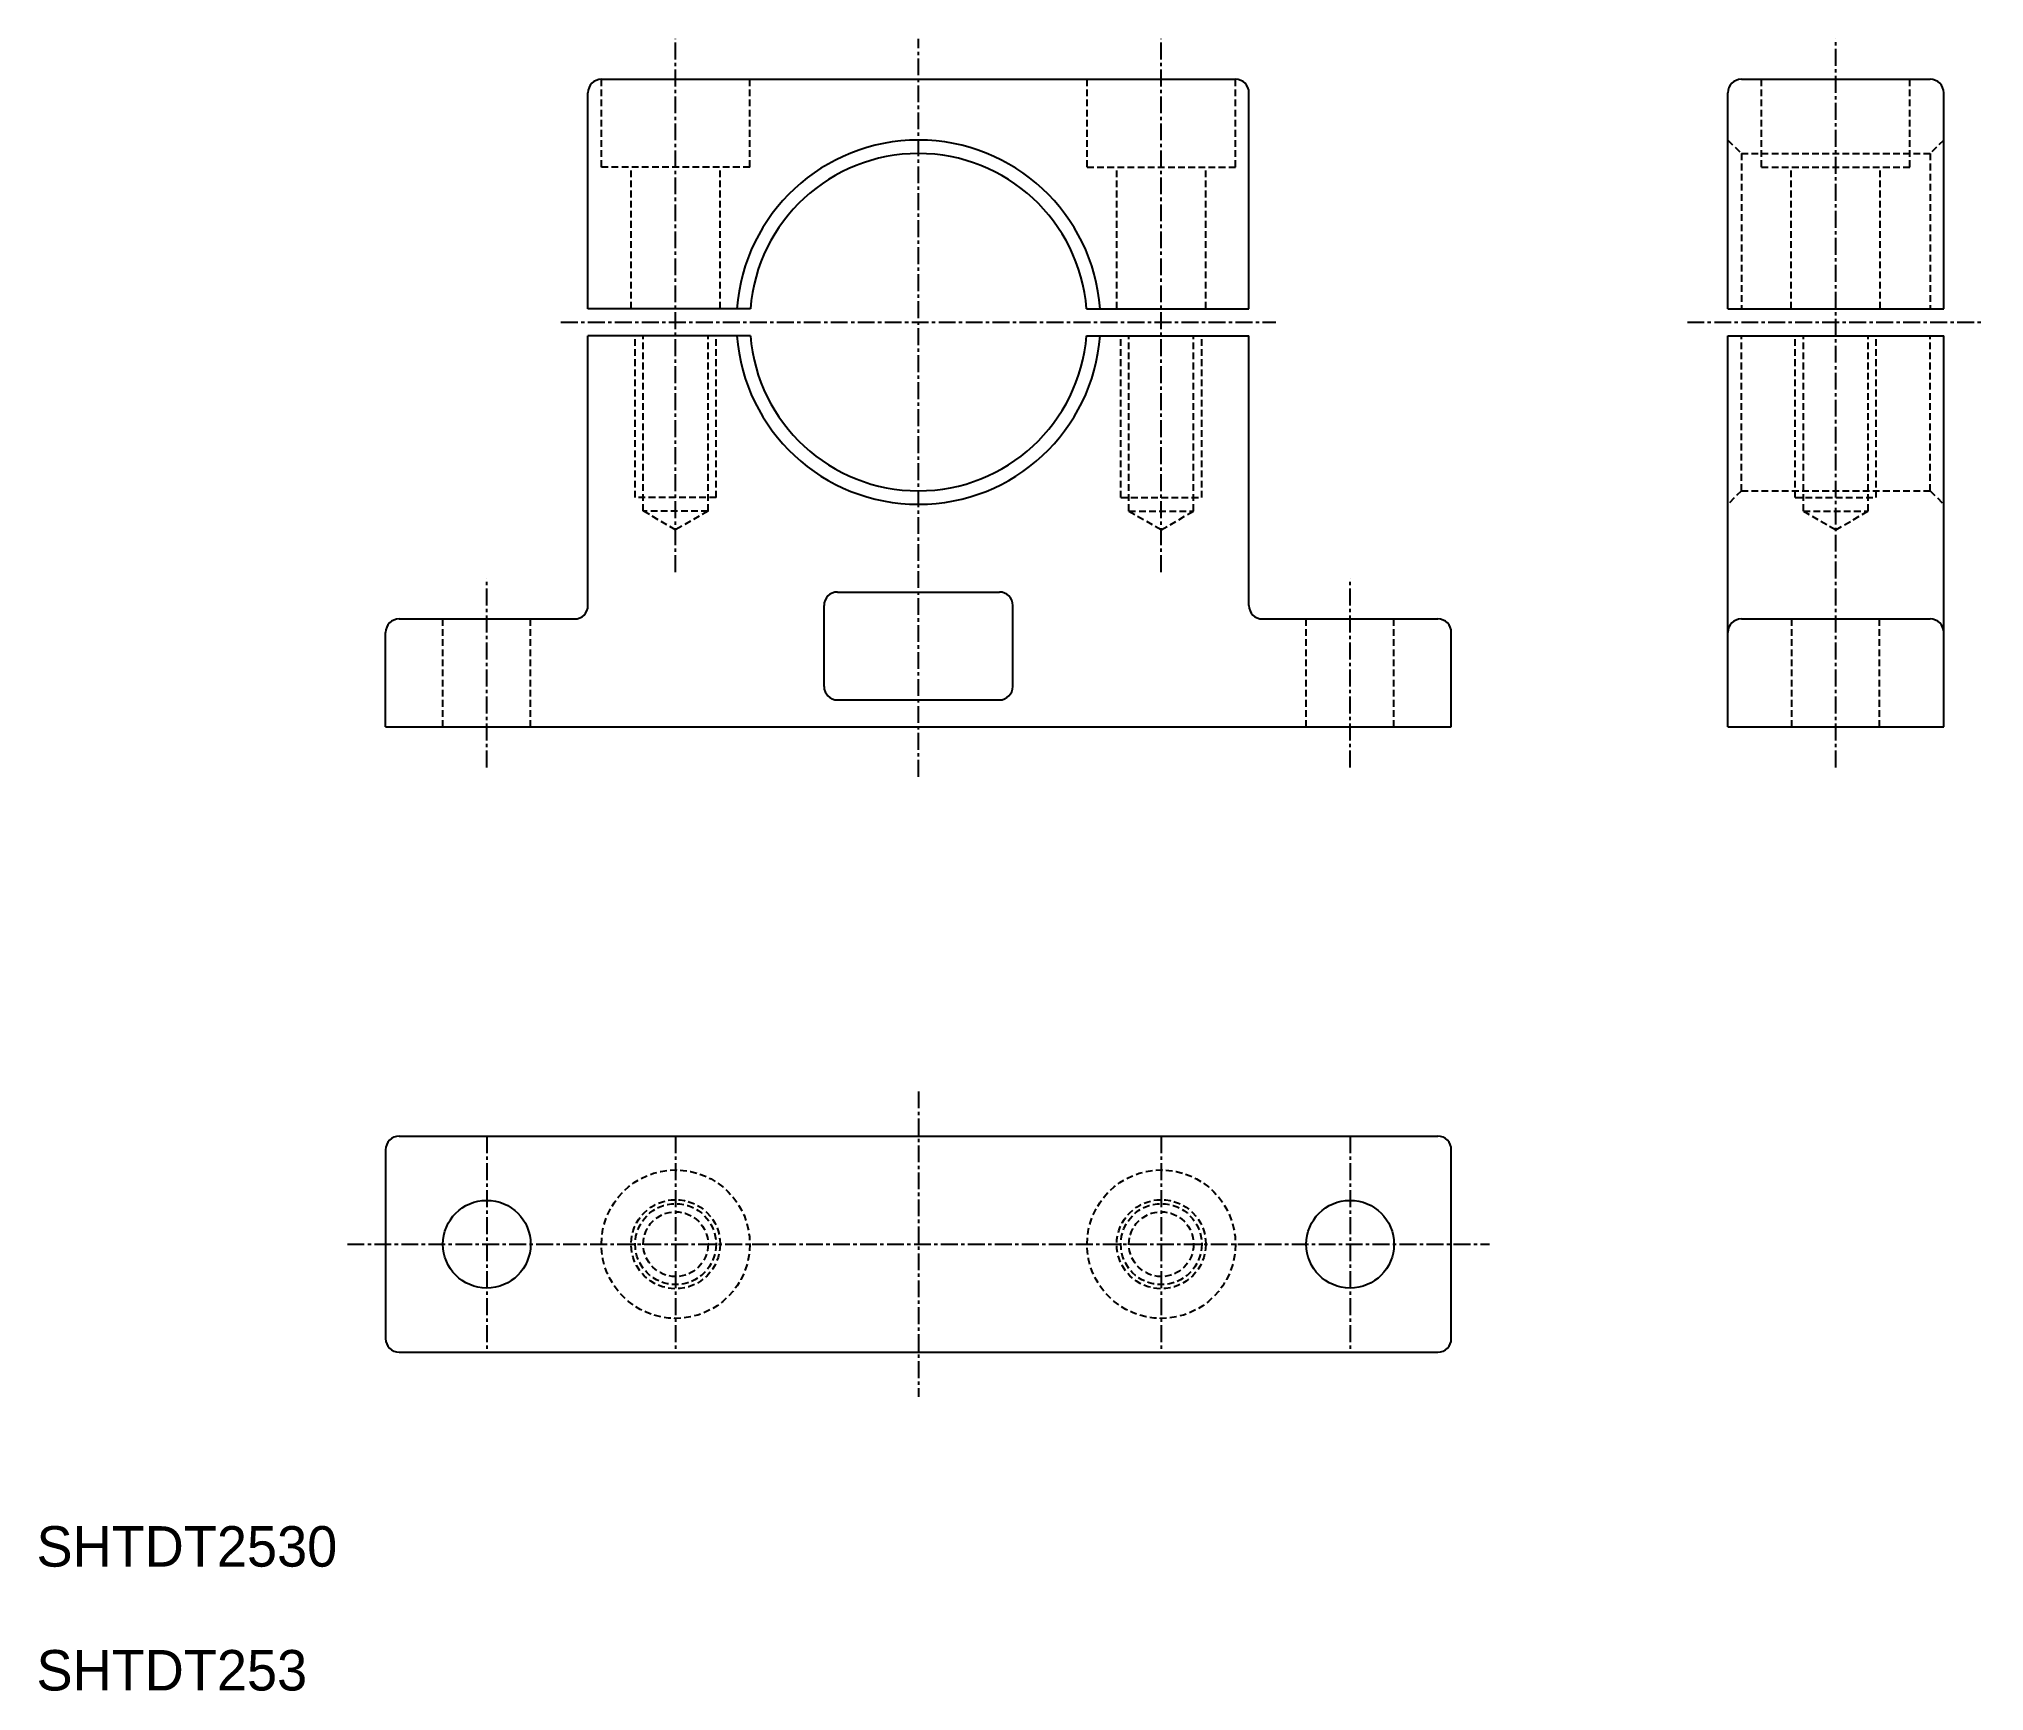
# Model space of a CAD drawing. Extents: x 27 to 171, y 53 to 176.
import ezdxf

# ---------------------------------------------------------------- set-up
doc = ezdxf.new("R2010")
doc.units = 0
doc.linetypes.add('CENTER', pattern=[2, 1.25, -0.25, 0.25, -0.25])
doc.linetypes.add('DASHED', pattern=[0.75, 0.5, -0.25])
doc.layers.get('0').update_dxf_attribs({"linetype": 'CONTINUOUS'})
doc.layers.add('CENTER', color=1, linetype='CENTER')

msp = doc.modelspace()

# ---------------------------------------------------------------- linework, layer by layer
at = {"color": 7, "linetype": 'CONTINUOUS'}
for p, q in [((68.7, 172.58), (115.7, 172.58)), ((153.2, 172.58), (167.2, 172.58)), ((67.7, 155.58), (67.7, 171.58)), ((116.7, 155.58), (116.7, 171.58)), ((152.2, 155.58), (152.2, 171.58)), ((168.2, 155.58), (168.2, 171.58)), ((79.74, 155.58), (67.7, 155.58)), ((104.66, 155.58), (116.7, 155.58)), ((152.2, 155.58), (168.2, 155.58)), ((67.7, 133.58), (67.7, 153.58)), ((79.74, 153.58), (67.7, 153.58)), ((104.66, 153.58), (116.7, 153.58)), ((116.7, 133.58), (116.7, 153.58)), ((152.2, 124.58), (152.2, 153.58)), ((152.2, 153.58), (168.2, 153.58)), ((168.2, 124.58), (168.2, 153.58)), ((86.2, 134.58), (98.2, 134.58)), ((85.2, 127.58), (85.2, 133.58)), ((99.2, 127.58), (99.2, 133.58)), ((52.7, 124.58), (52.7, 131.58)), ((53.7, 132.58), (66.7, 132.58)), ((117.7, 132.58), (130.7, 132.58)), ((131.7, 124.58), (131.7, 131.58)), ((153.2, 132.58), (167.2, 132.58)), ((86.2, 126.58), (98.2, 126.58)), ((52.7, 124.58), (131.7, 124.58)), ((152.2, 124.58), (168.2, 124.58)), ((53.7, 94.24), (130.7, 94.24)), ((52.7, 93.24), (52.7, 79.24)), ((131.7, 79.24), (131.7, 93.24)), ((53.7, 78.24), (130.7, 78.24))]:
    msp.add_line(p, q, dxfattribs=at)
at = {"color": 3, "linetype": 'DASHED'}
for p, q in [((68.7, 166.08), (68.7, 172.58)), ((79.7, 166.08), (79.7, 172.58)), ((104.7, 166.08), (104.7, 172.58)), ((115.7, 166.08), (115.7, 172.58)), ((154.7, 166.08), (154.7, 172.58)), ((165.7, 166.08), (165.7, 172.58)), ((152.2, 168.08), (153.2, 167.08)), ((168.2, 168.08), (167.2, 167.08)), ((79.7, 166.08), (68.7, 166.08)), ((70.9, 155.58), (70.9, 166.08)), ((77.5, 155.58), (77.5, 166.08)), ((104.7, 166.08), (115.7, 166.08)), ((106.9, 155.58), (106.9, 166.08)), ((113.5, 155.58), (113.5, 166.08)), ((153.2, 167.08), (167.2, 167.08)), ((153.2, 167.08), (153.2, 155.58)), ((154.7, 166.08), (165.7, 166.08)), ((156.9, 155.58), (156.9, 166.08)), ((163.5, 155.58), (163.5, 166.08)), ((167.2, 167.08), (167.2, 155.58)), ((71.2, 141.58), (71.2, 153.58)), ((71.8, 140.58), (71.8, 153.58)), ((76.6, 140.58), (76.6, 153.58)), ((77.2, 141.58), (77.2, 153.58)), ((107.2, 141.58), (107.2, 153.58)), ((107.8, 140.58), (107.8, 153.58)), ((112.6, 140.58), (112.6, 153.58)), ((113.2, 141.58), (113.2, 153.58)), ((153.2, 142.08), (153.2, 153.58)), ((157.2, 141.58), (157.2, 153.58)), ((157.8, 140.58), (157.8, 153.58)), ((162.6, 140.58), (162.6, 153.58)), ((163.2, 141.58), (163.2, 153.58)), ((167.2, 142.08), (167.2, 153.58)), ((77.2, 141.58), (71.2, 141.58)), ((107.2, 141.58), (113.2, 141.58)), ((153.2, 142.08), (152.2, 141.08)), ((153.2, 142.08), (167.2, 142.08)), ((157.2, 141.58), (163.2, 141.58)), ((167.2, 142.08), (168.2, 141.08)), ((76.6, 140.58), (71.8, 140.58)), ((74.2, 139.19), (71.8, 140.58)), ((76.6, 140.58), (74.2, 139.19)), ((107.8, 140.58), (112.6, 140.58)), ((107.8, 140.58), (110.2, 139.19)), ((110.2, 139.19), (112.6, 140.58)), ((157.8, 140.58), (160.2, 139.19)), ((157.8, 140.58), (162.6, 140.58)), ((160.2, 139.19), (162.6, 140.58)), ((56.95, 124.58), (56.95, 132.58)), ((63.45, 124.58), (63.45, 132.58)), ((120.95, 124.58), (120.95, 132.58)), ((127.45, 124.58), (127.45, 132.58)), ((156.95, 124.58), (156.95, 132.58)), ((163.45, 124.58), (163.45, 132.58))]:
    msp.add_line(p, q, dxfattribs=at)
for centre, radius in [((74.2, 86.24), 5.5), ((110.2, 86.24), 5.5), ((74.2, 86.24), 3.3), ((110.2, 86.24), 3.3), ((74.2, 86.24), 3), ((74.2, 86.24), 2.4), ((110.2, 86.24), 3), ((110.2, 86.24), 2.4)]:
    msp.add_circle(centre, radius, dxfattribs=at)
at = {"color": 7, "linetype": 'CONTINUOUS'}
for centre in [(60.2, 86.24), (124.2, 86.24)]:
    msp.add_circle(centre, 3.25, dxfattribs=at)
for centre, radius, start, end in [((68.7, 171.58), 1, 90, 180), ((115.7, 171.58), 1, 0, 90), ((153.2, 171.58), 1, 90, 180), ((167.2, 171.58), 1, 0, 90), ((92.2, 154.58), 13.5, 4.248, 175.752), ((92.2, 154.58), 12.5, 4.5886, 175.4114), ((92.2, 154.58), 13.5, 184.248, 355.752), ((92.2, 154.58), 12.5, 184.5886, 355.4114), ((86.2, 133.58), 1, 90, 180), ((98.2, 133.58), 1, 0, 90), ((66.7, 133.58), 1, 270, 0), ((117.7, 133.58), 1, 180, 270), ((53.7, 131.58), 1, 90, 180), ((130.7, 131.58), 1, 0, 90), ((153.2, 131.58), 1, 90, 180), ((167.2, 131.58), 1, 0, 90), ((86.2, 127.58), 1, 180, 270), ((98.2, 127.58), 1, 270, 0), ((53.7, 93.24), 1, 90, 180), ((130.7, 93.24), 1, 0, 90), ((53.7, 79.24), 1, 180, 270), ((130.7, 79.24), 1, 270, 0)]:
    msp.add_arc(centre, radius, start, end, dxfattribs=at)
at = {"layer": 'CENTER', "color": 1, "linetype": 'CENTER'}
for p, q in [((74.2, 136.06), (74.2, 175.58)), ((92.2, 120.88), (92.2, 175.58)), ((110.2, 136.06), (110.2, 175.58)), ((160.2, 121.58), (160.2, 175.58)), ((65.7, 154.58), (118.7, 154.58)), ((149.2, 154.58), (171.2, 154.58)), ((60.2, 121.58), (60.2, 135.58)), ((124.2, 121.58), (124.2, 135.58)), ((92.2, 97.56), (92.2, 74.93)), ((60.2, 94.24), (60.2, 78.24)), ((74.2, 94.24), (74.2, 78.24)), ((110.2, 94.24), (110.2, 78.24)), ((124.2, 94.24), (124.2, 78.24)), ((49.87, 86.24), (134.52, 86.24))]:
    msp.add_line(p, q, dxfattribs=at)

# ---------------------------------------------------------------- texts
at = {"color": 7, "linetype": 'CONTINUOUS'}
for s, p in [('SHTDT2530', (26.82, 62.34)), ('SHTDT253', (26.82, 53.16))]:
    msp.add_text(s, height=3, dxfattribs=at).set_placement(p)

doc.saveas('drawing.dxf')
